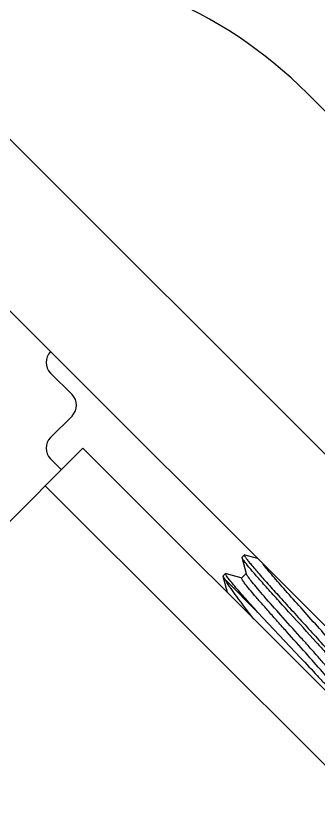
# Model space of a CAD drawing. Extents: x 1031190 to 1725648, y 733081 to 1571294.
# Drawn here: x 1153763.3 to 1153926.4, y 1238538.9 to 1238972.8 of the extents above; entities that cross this region are included whole.
import ezdxf

# ---------------------------------------------------------------- set-up
doc = ezdxf.new("R2010")
doc.units = 0
doc.header["$LTSCALE"] = 1000
doc.header["$MEASUREMENT"] = 0

msp = doc.modelspace()

# ---------------------------------------------------------------- linework, layer by layer
for p, q in [((1154065.17, 1238601.07), (1153736.8, 1238929.43)), ((1153920.16, 1238931.11), (1153995.76, 1238855.51)), ((1154018.91, 1238554.81), (1153729.74, 1238843.97)), ((1153781.81, 1238780.34), (1153793.38, 1238768.77)), ((1153793.38, 1238757.21), (1153781.81, 1238745.65)), ((1153799.18, 1238739.85), (1153562.1, 1238502.77)), ((1156376.44, 1236162.58), (1153799.18, 1238739.85)), ((1153781.81, 1238734.08), (1153787.61, 1238728.28)), ((1156356.21, 1236142.34), (1153778.94, 1238719.61)), ((1153884.99, 1238681.1), (1153886.25, 1238682.36)), ((1153886.49, 1238682.38), (1153886.25, 1238682.36)), ((1153886.49, 1238682.38), (1153893.1, 1238680.62)), ((1153884.97, 1238680.86), (1153884.99, 1238681.1)), ((1153887.3, 1238672.16), (1153884.97, 1238680.86)), ((1153874.87, 1238670.98), (1153874.85, 1238670.74)), ((1153877.19, 1238662.04), (1153874.85, 1238670.74)), ((1153874.87, 1238670.98), (1153876.13, 1238672.24)), ((1153876.13, 1238672.24), (1153876.37, 1238672.26)), ((1153893.54, 1238651.26), (1153876.15, 1238668.65)), ((1153876.37, 1238672.26), (1153884.82, 1238670.01)), ((1153884.8, 1238669.92), (1153887.25, 1238672.37)), ((1153887.41, 1238671.88), (1153887.3, 1238672.16)), ((1153893.54, 1238651.26), (1153916.48, 1238626.89))]:
    msp.add_line(p, q)
for centre, radius, start, end in [((1153746.69, 1238757.63), 245.33, 45, 89.9914), ((1153787.59, 1238786.12), 8.18, 135, 225), ((1153787.59, 1238762.99), 8.18, 315, 45), ((1153787.59, 1238739.86), 8.18, 135, 225)]:
    msp.add_arc(centre, radius, start, end)
for points, knots in [([(1153886.25, 1238682.36), (1153886.15, 1238682.27), (1153886.39, 1238681.71), (1153886.85, 1238680.97), (1153887.81, 1238679.65), (1153889.13, 1238677.98), (1153890.87, 1238675.89), (1153893.87, 1238672.37), (1153898.43, 1238667.2), (1153904.65, 1238660.28), (1153911.6, 1238652.61), (1153918.93, 1238644.58), (1153923.88, 1238639.14), (1153926.35, 1238636.42)], [0, 0, 0, 0, 0.006649, 0.022591, 0.048358, 0.083741, 0.128337, 0.181595, 0.311308, 0.466307, 0.638694, 0.819662, 1, 1, 1, 1]), ([(1153925.09, 1238635.16), (1153920.36, 1238640.36), (1153913.33, 1238648.05), (1153904.26, 1238658.05), (1153898.18, 1238664.81), (1153893.02, 1238670.63), (1153889.05, 1238675.27), (1153886.57, 1238678.3), (1153885.39, 1238680.01), (1153885.04, 1238680.61), (1153884.97, 1238680.86)], [0, 0, 0, 0, 0.346737, 0.513458, 0.665279, 0.795135, 0.896996, 0.966208, 0.987595, 1, 1, 1, 1]), ([(1153948.1, 1238617.3), (1153947.83, 1238617.81), (1153946.98, 1238619.03), (1153944.43, 1238622.36), (1153939.68, 1238627.93), (1153932.63, 1238635.96), (1153924.38, 1238645.19), (1153915.82, 1238654.74), (1153907.89, 1238663.65), (1153901.45, 1238671.06), (1153897.8, 1238675.44), (1153896.42, 1238677.29)], [0, 0, 0, 0, 0.021715, 0.056046, 0.159054, 0.298709, 0.460676, 0.628278, 0.784245, 0.912528, 1, 1, 1, 1]), ([(1153874.85, 1238670.74), (1153874.93, 1238670.45), (1153875.37, 1238669.74), (1153875.84, 1238669.07), (1153876.15, 1238668.65)], [0, 0, 0, 0, 0.359868, 1, 1, 1, 1]), ([(1153893.54, 1238651.26), (1153891.05, 1238654.03), (1153887.51, 1238657.98), (1153883.16, 1238662.95), (1153880.58, 1238665.96), (1153878.6, 1238668.36), (1153877.11, 1238670.28), (1153876.45, 1238671.32), (1153876, 1238672.11), (1153876.13, 1238672.24)], [0, 0, 0, 0, 0.408851, 0.580451, 0.725719, 0.841897, 0.926873, 0.979322, 1, 1, 1, 1]), ([(1153891.38, 1238647.64), (1153888.25, 1238651.68), (1153883.01, 1238658.55), (1153877.95, 1238665.59), (1153876.15, 1238668.65)], [0, 0, 0, 0, 0.590071, 1, 1, 1, 1]), ([(1153938, 1238607.14), (1153937.69, 1238607.74), (1153936.65, 1238609.21), (1153934.62, 1238611.81), (1153931.73, 1238615.26), (1153926.56, 1238621.27), (1153918.94, 1238629.85), (1153910.85, 1238638.88), (1153904.19, 1238646.32), (1153899.48, 1238651.62), (1153895.2, 1238656.48), (1153891.52, 1238660.74), (1153888.55, 1238664.29), (1153886.44, 1238666.94), (1153885.23, 1238668.68), (1153884.78, 1238669.51), (1153884.73, 1238669.85), (1153884.8, 1238669.92)], [0, 0, 0, 0, 0.024547, 0.065055, 0.120269, 0.188338, 0.353398, 0.537818, 0.629455, 0.716499, 0.795966, 0.865134, 0.921648, 0.963607, 0.989691, 0.996644, 1, 1, 1, 1]), ([(1153940.67, 1238608.99), (1153940.73, 1238609.05), (1153940.68, 1238609.4), (1153940.23, 1238610.24), (1153939, 1238612), (1153936.86, 1238614.68), (1153933.86, 1238618.26), (1153930.14, 1238622.57), (1153925.82, 1238627.48), (1153921.06, 1238632.82), (1153914.37, 1238640.31), (1153906.25, 1238649.36), (1153898.63, 1238657.96), (1153893.49, 1238663.94), (1153890.64, 1238667.34), (1153888.68, 1238669.88), (1153887.68, 1238671.3), (1153887.41, 1238671.88)], [0, 0, 0, 0, 0.003378, 0.010399, 0.036746, 0.079121, 0.136173, 0.20596, 0.286076, 0.373744, 0.465922, 0.650957, 0.8157, 0.883185, 0.937518, 0.97686, 1, 1, 1, 1]), ([(1153925.09, 1238635.16), (1153926.82, 1238633.25), (1153930.16, 1238629.57), (1153934.92, 1238624.28), (1153939.17, 1238619.51), (1153942.79, 1238615.38), (1153945.67, 1238611.97), (1153947.71, 1238609.45), (1153948.88, 1238607.81), (1153949.31, 1238607.03), (1153949.38, 1238606.71), (1153949.32, 1238606.65)], [0, 0, 0, 0, 0.205737, 0.397219, 0.56917, 0.716907, 0.836398, 0.924444, 0.978847, 0.993243, 1, 1, 1, 1]), ([(1153950.6, 1238608.15), (1153950.49, 1238608.56), (1153949.77, 1238609.58), (1153948.38, 1238611.48), (1153946.16, 1238614.15), (1153943.27, 1238617.54), (1153939.73, 1238621.56), (1153934.04, 1238627.94), (1153929.51, 1238632.95), (1153926.35, 1238636.42)], [0, 0, 0, 0, 0.033702, 0.097825, 0.191267, 0.311883, 0.456804, 0.622528, 1, 1, 1, 1]), ([(1153916.48, 1238626.89), (1153919.51, 1238623.65), (1153923.87, 1238619.01), (1153929.34, 1238613.1), (1153932.73, 1238609.41), (1153935.48, 1238606.33), (1153937.59, 1238603.97), (1153938.85, 1238602.33), (1153939.55, 1238601.51), (1153939.64, 1238601.19)], [0, 0, 0, 0, 0.384439, 0.552148, 0.69798, 0.818322, 0.910163, 0.971177, 1, 1, 1, 1])]:
    msp.add_open_spline(points, degree=3, knots=knots)

doc.saveas('drawing.dxf')
